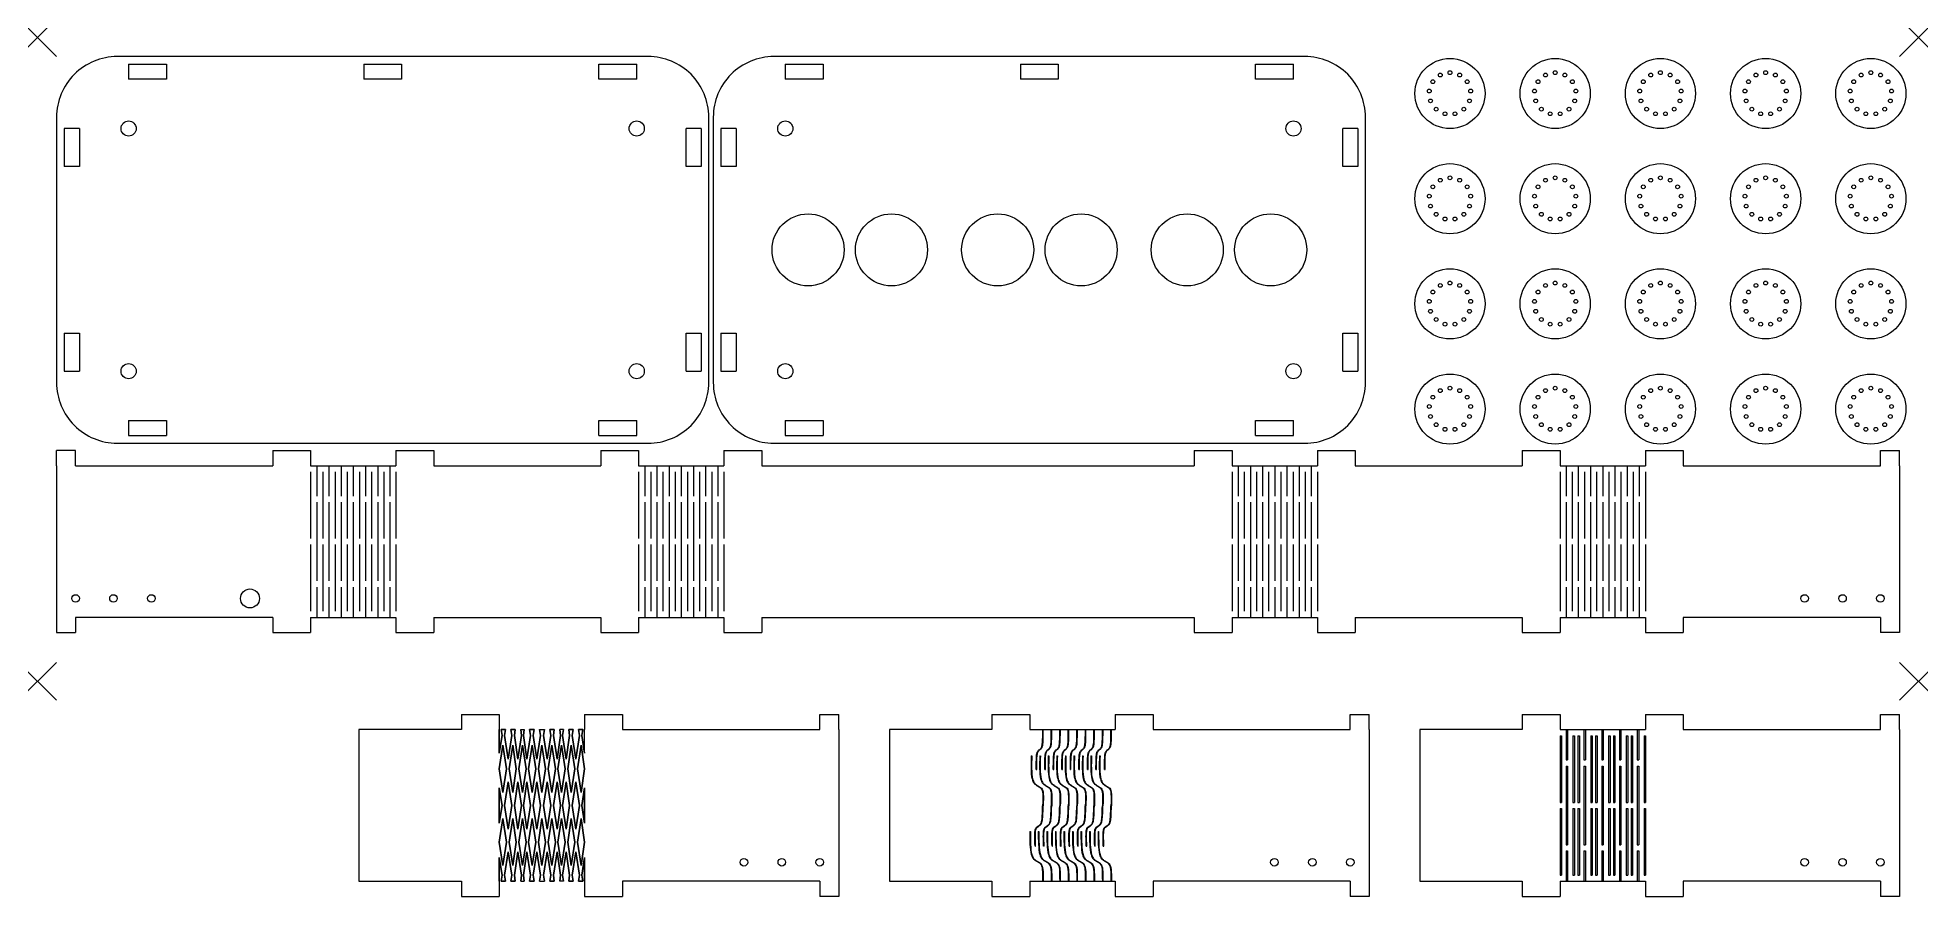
# Model space of a CAD drawing. Header units: inches. Extents: x -2 to 494, y -114 to 113.
import ezdxf

# ---------------------------------------------------------------- set-up
doc = ezdxf.new("R2010")
doc.units = ezdxf.units.IN
doc.header["$MEASUREMENT"] = 0
doc.header["$PDMODE"] = 3
doc.header["$PDSIZE"] = 5
doc.layers.add('Construcion', color=3, linetype='Continuous', lineweight=0, plot=False)
doc.layers.add('Cut', color=7, linetype='Continuous', lineweight=5)

# ---------------------------------------------------------------- blocks, each defined once
blk = doc.blocks.new('*U3')
at = {"layer": 'Cut', "lineweight": 5}
blk.add_circle((0, 0), 0.5, dxfattribs=at)
blk = doc.blocks.new('*U4')
at = {"layer": 'Cut', "color": 0, "linetype": 'ByBlock', "lineweight": -2, "transparency": 16777216}
blk.add_blockref('*U3', (200.46, 208.24), dxfattribs=at)
for p, rotation in [((195, 203.4), 83.07692307692311), ((195.94, 205.86), 55.38461538461539), ((197.91, 207.61), 27.69230769230771), ((203.02, 207.61), 332.3076923076924), ((204.99, 205.86), 304.6153846153847), ((205.92, 203.4), 276.923076923077), ((195.32, 200.79), 110.7692307692308), ((196.82, 198.62), 138.4615384615385), ((204.11, 198.62), 221.5384615384615), ((205.61, 200.79), 249.2307692307693), ((199.15, 197.4), 166.1538461538462), ((201.78, 197.4), 193.8461538461539)]:
    blk.add_blockref('*U3', p, dxfattribs=dict(at, rotation=rotation))
blk = doc.blocks.new('*U1')
at = {"layer": 'Cut', "lineweight": 5}
blk.add_circle((0, 0), 9.25, dxfattribs=at)
blk.add_blockref('*U4', (-200.46, -202.74), dxfattribs=at)
blk = doc.blocks.new('*U2')
at = {"layer": 'Cut', "color": 0, "linetype": 'ByBlock', "lineweight": -2, "transparency": 16777216}
for p in [(0, 83.25), (27.75, 83.25), (55.5, 83.25), (83.25, 83.25), (111, 83.25), (0, 55.5), (27.75, 55.5), (55.5, 55.5), (83.25, 55.5), (111, 55.5), (0, 27.75), (27.75, 27.75), (55.5, 27.75), (83.25, 27.75), (111, 27.75), (0, 0), (27.75, 0), (55.5, 0), (83.25, 0), (111, 0)]:
    blk.add_blockref('*U1', p, dxfattribs=at)
blk = doc.blocks.new('*U5')
at = {"extrusion": (6.45807e-33, -1.22465e-16, -1)}
for p, q in [((3.39, 39.25), (3.39, 40)), ((2.49, 34.71), (2.59, 34.79)), ((2.59, 34.79), (2.7, 34.88)), ((2.7, 34.88), (2.79, 34.97)), ((2.79, 34.97), (2.89, 35.07)), ((2.89, 35.07), (2.98, 35.19)), ((2.98, 35.19), (3.06, 35.32)), ((3.06, 35.32), (3.13, 35.48)), ((3.13, 35.48), (3.19, 35.66)), ((3.19, 35.66), (3.24, 35.89)), ((3.24, 35.89), (3.29, 36.2)), ((3.29, 36.2), (3.33, 36.56)), ((3.33, 36.56), (3.35, 36.97)), ((3.35, 36.97), (3.37, 37.44)), ((3.37, 37.44), (3.38, 37.98)), ((3.38, 37.98), (3.39, 38.58)), ((3.39, 38.58), (3.39, 39.25)), ((1.69, 30.25), (1.7, 30.92)), ((1.69, 29.51), (1.69, 30.25)), ((1.7, 31.53), (1.71, 32.06)), ((1.7, 30.92), (1.7, 31.53)), ((1.71, 32.06), (1.73, 32.53)), ((1.73, 32.53), (1.75, 32.95)), ((1.75, 32.95), (1.79, 33.31)), ((1.79, 33.31), (1.84, 33.61)), ((1.84, 33.61), (1.89, 33.84)), ((1.89, 33.84), (1.95, 34.03)), ((1.95, 34.03), (2.02, 34.18)), ((2.02, 34.18), (2.1, 34.32)), ((2.1, 34.32), (2.19, 34.44)), ((2.19, 34.44), (2.29, 34.54)), ((2.29, 34.54), (2.39, 34.63)), ((2.39, 34.63), (2.49, 34.71)), ((-0.02, 13.12), (-0.02, 12.25)), ((-0.02, 12.25), (-0.02, 11.38)), ((-0.02, 11.38), (0, 10.54)), ((0, 10.54), (0.03, 9.73)), ((0.03, 9.73), (0.08, 8.97)), ((0.08, 8.97), (0.15, 8.26)), ((0.15, 8.26), (0.24, 7.61)), ((0.24, 7.61), (0.38, 7.04)), ((0.38, 7.04), (0.49, 6.7)), ((0.49, 6.7), (0.6, 6.45)), ((0.6, 6.45), (0.72, 6.22)), ((0.72, 6.22), (0.85, 6.03)), ((0.85, 6.03), (1, 5.85)), ((1, 5.85), (1.15, 5.7)), ((1.15, 5.7), (1.31, 5.57)), ((1.31, 5.57), (1.47, 5.46)), ((1.47, 5.46), (1.62, 5.36)), ((1.62, 5.36), (1.78, 5.27)), ((1.78, 5.27), (1.93, 5.19)), ((1.93, 5.19), (2.08, 5.11)), ((2.08, 5.11), (2.22, 5.03)), ((2.22, 5.03), (2.36, 4.95)), ((2.36, 4.95), (2.5, 4.86)), ((2.5, 4.86), (2.62, 4.77)), ((2.62, 4.77), (2.77, 4.63)), ((2.77, 4.63), (2.96, 4.36)), ((2.96, 4.36), (3.11, 4.01)), ((3.11, 4.01), (3.22, 3.59)), ((3.22, 3.59), (3.29, 3.08)), ((3.29, 3.08), (3.33, 2.47)), ((3.33, 2.47), (3.36, 1.76)), ((3.36, 1.76), (3.36, 0.94)), ((3.36, 0.94), (3.37, 0))]:
    blk.add_line(p, q, dxfattribs=at)
at = {"extrusion": (6.93335e-33, -1.22465e-16, -1)}
for p, q in [((0.32, 31.36), (0.31, 30.52)), ((0.31, 30.52), (0.32, 29.71)), ((0.34, 32.22), (0.32, 31.36)), ((0.37, 33.09), (0.34, 32.22)), ((0.32, 29.71), (0.34, 28.94)), ((0.34, 28.94), (0.39, 28.23)), ((0.39, 28.23), (0.47, 27.58)), ((0.47, 27.58), (0.59, 27.01)), ((0.59, 27.01), (0.69, 26.66)), ((0.69, 26.66), (0.79, 26.4)), ((0.79, 26.4), (0.91, 26.18)), ((0.91, 26.18), (1.04, 25.98)), ((1.04, 25.98), (1.18, 25.8)), ((1.18, 25.8), (1.32, 25.65)), ((1.32, 25.65), (1.47, 25.51)), ((1.47, 25.51), (1.63, 25.39)), ((1.63, 25.39), (1.79, 25.29)), ((1.79, 25.29), (1.94, 25.2)), ((1.94, 25.2), (2.09, 25.11)), ((2.09, 25.11), (2.23, 25.02)), ((2.23, 25.02), (2.38, 24.94)), ((2.38, 24.94), (2.51, 24.86)), ((2.51, 24.86), (2.65, 24.77)), ((2.65, 24.77), (2.77, 24.67)), ((2.77, 24.67), (2.91, 24.53)), ((2.91, 24.53), (3.1, 24.25)), ((3.1, 24.25), (3.23, 23.9)), ((3.23, 23.9), (3.33, 23.47)), ((3.33, 23.47), (3.39, 22.96)), ((3.35, 19.14), (3.37, 19.88)), ((3.4, 20.82), (3.37, 19.88)), ((3.39, 22.96), (3.41, 22.35)), ((3.41, 21.64), (3.4, 20.82)), ((3.41, 22.35), (3.41, 21.64)), ((2.64, 14.87), (2.73, 14.97)), ((2.73, 14.97), (2.82, 15.08)), ((2.82, 15.08), (2.91, 15.21)), ((2.91, 15.21), (2.99, 15.37)), ((2.99, 15.37), (3.05, 15.55)), ((3.05, 15.55), (3.11, 15.78)), ((3.11, 15.78), (3.17, 16.09)), ((3.17, 16.09), (3.21, 16.44)), ((3.21, 16.44), (3.25, 16.86)), ((3.25, 16.86), (3.28, 17.33)), ((3.28, 17.33), (3.31, 17.86)), ((3.31, 17.86), (3.33, 18.46)), ((3.33, 18.46), (3.35, 19.14)), ((2.12, 14.45), (2.22, 14.54)), ((2.22, 14.54), (2.32, 14.62)), ((2.32, 14.62), (2.43, 14.7)), ((2.43, 14.7), (2.53, 14.78)), ((2.53, 14.78), (2.64, 14.87))]:
    blk.add_line(p, q, dxfattribs=at)
at = {"extrusion": (6.16298e-33, -1.22465e-16, -1)}
for p, q in [((1.3, 11.82), (1.31, 12.29)), ((1.31, 11.28), (1.3, 11.82)), ((1.31, 12.29), (1.32, 12.7)), ((1.32, 10.68), (1.31, 11.28)), ((1.32, 12.7), (1.35, 13.06)), ((1.34, 10.01), (1.32, 10.68)), ((1.36, 9.26), (1.34, 10.01)), ((1.35, 13.06), (1.38, 13.37)), ((1.38, 13.37), (1.43, 13.6)), ((1.43, 13.6), (1.49, 13.79)), ((1.49, 13.79), (1.55, 13.95)), ((1.55, 13.95), (1.57, 13.98))]:
    blk.add_line(p, q, dxfattribs=at)
at = {"layer": 'Cut', "extrusion": (6.45807e-33, -1.22465e-16, -1)}
blk.add_line((2.13, 14.47), (1.57, 13.98), dxfattribs=at)
blk = doc.blocks.new('*U6')
at = {"layer": 'Cut', "color": 0, "linetype": 'ByBlock', "lineweight": -2, "transparency": 16777216}
for p in [(0, 0), (2.25, 0), (4.5, 0), (6.75, 0), (9, 0), (11.25, 0), (13.5, 0), (15.75, 0), (18, 0)]:
    blk.add_blockref('*U5', p, dxfattribs=at)
blk = doc.blocks.new('*U13')
at = {"extrusion": (6.45807e-33, -1.22465e-16, -1)}
for p, q in [((3.39, 39.25), (3.39, 40)), ((2.49, 34.71), (2.59, 34.79)), ((2.59, 34.79), (2.7, 34.88)), ((2.7, 34.88), (2.79, 34.97)), ((2.79, 34.97), (2.89, 35.07)), ((2.89, 35.07), (2.98, 35.19)), ((2.98, 35.19), (3.06, 35.32)), ((3.06, 35.32), (3.13, 35.48)), ((3.13, 35.48), (3.19, 35.66)), ((3.19, 35.66), (3.24, 35.89)), ((3.24, 35.89), (3.29, 36.2)), ((3.29, 36.2), (3.33, 36.56)), ((3.33, 36.56), (3.35, 36.97)), ((3.35, 36.97), (3.37, 37.44)), ((3.37, 37.44), (3.38, 37.98)), ((3.38, 37.98), (3.39, 38.58)), ((3.39, 38.58), (3.39, 39.25)), ((1.69, 30.25), (1.7, 30.92)), ((1.69, 29.51), (1.69, 30.25)), ((1.7, 31.53), (1.71, 32.06)), ((1.7, 30.92), (1.7, 31.53)), ((1.71, 32.06), (1.73, 32.53)), ((1.73, 32.53), (1.75, 32.95)), ((1.75, 32.95), (1.79, 33.31)), ((1.79, 33.31), (1.84, 33.61)), ((1.84, 33.61), (1.89, 33.84)), ((1.89, 33.84), (1.95, 34.03)), ((1.95, 34.03), (2.02, 34.18)), ((2.02, 34.18), (2.1, 34.32)), ((2.1, 34.32), (2.19, 34.44)), ((2.19, 34.44), (2.29, 34.54)), ((2.29, 34.54), (2.39, 34.63)), ((2.39, 34.63), (2.49, 34.71)), ((-0.02, 13.12), (-0.02, 12.25)), ((-0.02, 12.25), (-0.02, 11.38)), ((-0.02, 11.38), (0, 10.54)), ((0, 10.54), (0.03, 9.73)), ((0.03, 9.73), (0.08, 8.97)), ((0.08, 8.97), (0.15, 8.26)), ((0.15, 8.26), (0.24, 7.61)), ((0.24, 7.61), (0.38, 7.04)), ((0.38, 7.04), (0.49, 6.7)), ((0.49, 6.7), (0.6, 6.45)), ((0.6, 6.45), (0.72, 6.22)), ((0.72, 6.22), (0.85, 6.03)), ((0.85, 6.03), (1, 5.85)), ((1, 5.85), (1.15, 5.7)), ((1.15, 5.7), (1.31, 5.57)), ((1.31, 5.57), (1.47, 5.46)), ((1.47, 5.46), (1.62, 5.36)), ((1.62, 5.36), (1.78, 5.27)), ((1.78, 5.27), (1.93, 5.19)), ((1.93, 5.19), (2.08, 5.11)), ((2.08, 5.11), (2.22, 5.03)), ((2.22, 5.03), (2.36, 4.95)), ((2.36, 4.95), (2.5, 4.86)), ((2.5, 4.86), (2.62, 4.77)), ((2.62, 4.77), (2.77, 4.63)), ((2.77, 4.63), (2.96, 4.36)), ((2.96, 4.36), (3.11, 4.01)), ((3.11, 4.01), (3.22, 3.59)), ((3.22, 3.59), (3.29, 3.08)), ((3.29, 3.08), (3.33, 2.47)), ((3.33, 2.47), (3.36, 1.76)), ((3.36, 1.76), (3.36, 0.94)), ((3.36, 0.94), (3.37, 0))]:
    blk.add_line(p, q, dxfattribs=at)
at = {"extrusion": (6.93335e-33, -1.22465e-16, -1)}
for p, q in [((0.32, 31.36), (0.31, 30.52)), ((0.31, 30.52), (0.32, 29.71)), ((0.34, 32.22), (0.32, 31.36)), ((0.37, 33.09), (0.34, 32.22)), ((0.32, 29.71), (0.34, 28.94)), ((0.34, 28.94), (0.39, 28.23)), ((0.39, 28.23), (0.47, 27.58)), ((0.47, 27.58), (0.59, 27.01)), ((0.59, 27.01), (0.69, 26.66)), ((0.69, 26.66), (0.79, 26.4)), ((0.79, 26.4), (0.91, 26.18)), ((0.91, 26.18), (1.04, 25.98)), ((1.04, 25.98), (1.18, 25.8)), ((1.18, 25.8), (1.32, 25.65)), ((1.32, 25.65), (1.47, 25.51)), ((1.47, 25.51), (1.63, 25.39)), ((1.63, 25.39), (1.79, 25.29)), ((1.79, 25.29), (1.94, 25.2)), ((1.94, 25.2), (2.09, 25.11)), ((2.09, 25.11), (2.23, 25.02)), ((2.23, 25.02), (2.38, 24.94)), ((2.38, 24.94), (2.51, 24.86)), ((2.51, 24.86), (2.65, 24.77)), ((2.65, 24.77), (2.77, 24.67)), ((2.77, 24.67), (2.91, 24.53)), ((2.91, 24.53), (3.1, 24.25)), ((3.1, 24.25), (3.23, 23.9)), ((3.23, 23.9), (3.33, 23.47)), ((3.33, 23.47), (3.39, 22.96)), ((3.35, 19.14), (3.37, 19.88)), ((3.4, 20.82), (3.37, 19.88)), ((3.39, 22.96), (3.41, 22.35)), ((3.41, 21.64), (3.4, 20.82)), ((3.41, 22.35), (3.41, 21.64)), ((2.64, 14.87), (2.73, 14.97)), ((2.73, 14.97), (2.82, 15.08)), ((2.82, 15.08), (2.91, 15.21)), ((2.91, 15.21), (2.99, 15.37)), ((2.99, 15.37), (3.05, 15.55)), ((3.05, 15.55), (3.11, 15.78)), ((3.11, 15.78), (3.17, 16.09)), ((3.17, 16.09), (3.21, 16.44)), ((3.21, 16.44), (3.25, 16.86)), ((3.25, 16.86), (3.28, 17.33)), ((3.28, 17.33), (3.31, 17.86)), ((3.31, 17.86), (3.33, 18.46)), ((3.33, 18.46), (3.35, 19.14)), ((2.12, 14.45), (2.22, 14.54)), ((2.22, 14.54), (2.32, 14.62)), ((2.32, 14.62), (2.43, 14.7)), ((2.43, 14.7), (2.53, 14.78)), ((2.53, 14.78), (2.64, 14.87))]:
    blk.add_line(p, q, dxfattribs=at)
at = {"extrusion": (6.16298e-33, -1.22465e-16, -1)}
for p, q in [((1.3, 11.82), (1.31, 12.29)), ((1.31, 11.28), (1.3, 11.82)), ((1.31, 12.29), (1.32, 12.7)), ((1.32, 10.68), (1.31, 11.28)), ((1.32, 12.7), (1.35, 13.06)), ((1.34, 10.01), (1.32, 10.68)), ((1.36, 9.26), (1.34, 10.01)), ((1.35, 13.06), (1.38, 13.37)), ((1.38, 13.37), (1.43, 13.6)), ((1.43, 13.6), (1.49, 13.79)), ((1.49, 13.79), (1.55, 13.95)), ((1.55, 13.95), (1.57, 13.98))]:
    blk.add_line(p, q, dxfattribs=at)
at = {"layer": 'Cut', "extrusion": (6.45807e-33, -1.22465e-16, -1)}
blk.add_line((2.13, 14.47), (1.57, 13.98), dxfattribs=at)
blk = doc.blocks.new('*U15')
at = {"layer": 'Cut', "color": 0, "linetype": 'ByBlock', "lineweight": -2, "transparency": 16777216}
for p in [(0, 0), (2.25, 0), (4.5, 0), (6.75, 0), (9, 0), (11.25, 0), (13.5, 0), (15.75, 0), (18, 0)]:
    blk.add_blockref('*U13', p, dxfattribs=at)
blk = doc.blocks.new('*U18')
at = {"layer": 'Cut', "lineweight": 5}
for p, q in [((-0.3, 20), (-0.3, 12)), ((0.1, 20), (0.1, 12)), ((-1.9, 18.39), (-1.9, 0.8)), ((-1.5, 18.39), (-1.5, 0.8)), ((1.5, 18.39), (1.5, 0.8)), ((1.9, 18.39), (1.9, 0.8)), ((-0.3, 10.39), (-0.3, -10.39)), ((0.1, 10.39), (0.1, -10.39)), ((-1.9, -0.8), (-1.9, -18.39)), ((-1.5, -0.8), (-1.5, -18.39)), ((1.5, -0.8), (1.5, -18.39)), ((1.9, -0.8), (1.9, -18.39)), ((-0.3, -12), (-0.3, -20)), ((0.1, -12), (0.1, -20))]:
    blk.add_line(p, q, dxfattribs=at)
at = {"layer": 'Cut', "extrusion": (6.45807e-33, -1.22465e-16, -1)}
for p, q in [((-1.9, 18.39), (-1.5, 18.39)), ((1.5, 18.39), (1.9, 18.39)), ((-0.3, 11.99), (0.1, 11.99)), ((-0.3, 10.38), (0.1, 10.38)), ((-1.9, 0.8), (-1.5, 0.8)), ((1.5, 0.8), (1.9, 0.8)), ((-1.9, -0.8), (-1.5, -0.8)), ((1.5, -0.8), (1.9, -0.8)), ((-0.3, -10.4), (0.1, -10.4)), ((-0.3, -12), (0.1, -12)), ((-1.9, -18.39), (-1.5, -18.39)), ((1.5, -18.39), (1.9, -18.39))]:
    blk.add_line(p, q, dxfattribs=at)
blk = doc.blocks.new('*U19')
at = {"layer": 'Cut', "color": 0, "linetype": 'ByBlock', "lineweight": -2, "transparency": 16777216}
for p in [(0, 0), (4.69, 0), (9.37, 0), (14.06, 0), (18.74, 0)]:
    blk.add_blockref('*U18', p, dxfattribs=at)

msp = doc.modelspace()

# ---------------------------------------------------------------- linework, layer by layer
at = {"extrusion": (0, -1.22465e-16, -1)}
for p, q in [((119.58, -75.97), (119.58, -69.74)), ((120.3, -71.3), (119.58, -75.97)), ((119.58, -80.08), (120.53, -73.85)), ((120.06, -69.74), (120.3, -71.3)), ((120.06, -69.74), (121.21, -69.74)), ((120.53, -73.85), (121.49, -80.08)), ((120.97, -71.3), (121.21, -69.74)), ((121.92, -77.53), (120.97, -71.3)), ((122.87, -71.3), (121.92, -77.53)), ((122.16, -80.08), (123.11, -73.85)), ((122.63, -69.74), (122.87, -71.3)), ((122.63, -69.74), (123.78, -69.74)), ((123.11, -73.85), (124.06, -80.08)), ((123.55, -71.3), (123.78, -69.74)), ((124.5, -77.53), (123.55, -71.3)), ((125.45, -71.3), (124.5, -77.53)), ((124.73, -80.08), (125.68, -73.85)), ((125.21, -69.74), (125.45, -71.3)), ((126.63, -80.08), (125.68, -73.85)), ((126.16, -69.74), (125.92, -71.3)), ((125.92, -71.3), (126.87, -77.53)), ((126.87, -77.53), (127.82, -71.3)), ((128.26, -73.85), (127.31, -80.08)), ((127.82, -71.3), (127.58, -69.74)), ((128.73, -69.74), (127.58, -69.74)), ((129.21, -80.08), (128.26, -73.85)), ((128.73, -69.74), (128.5, -71.3)), ((128.5, -71.3), (129.45, -77.53)), ((129.45, -77.53), (130.4, -71.3)), ((130.83, -73.85), (129.88, -80.08)), ((130.4, -71.3), (130.16, -69.74)), ((120.53, -86.31), (119.58, -80.08)), ((121.49, -80.08), (120.53, -86.31)), ((120.97, -89.74), (121.92, -83.51)), ((121.92, -83.51), (122.87, -89.74)), ((123.11, -86.31), (122.16, -80.08)), ((124.06, -80.08), (123.11, -86.31)), ((123.55, -89.74), (124.5, -83.51)), ((124.5, -83.51), (125.45, -89.74)), ((125.68, -86.31), (124.73, -80.08)), ((125.68, -86.31), (126.63, -80.08)), ((126.87, -83.51), (125.92, -89.74)), ((127.82, -89.74), (126.87, -83.51)), ((127.31, -80.08), (128.26, -86.31)), ((128.26, -86.31), (129.21, -80.08)), ((129.45, -83.51), (128.5, -89.74)), ((130.4, -89.74), (129.45, -83.51)), ((129.88, -80.08), (130.83, -86.31)), ((119.58, -85.07), (120.3, -89.74)), ((119.58, -94.42), (119.58, -85.07)), ((120.3, -89.74), (119.58, -94.42))]:
    msp.add_line(p, q, dxfattribs=at)
at = {"extrusion": (1.29161e-32, -1.22465e-16, -1)}
for p, q in [((130.83, -73.85), (131.78, -80.08)), ((131.27, -71.3), (131.51, -69.74)), ((132.22, -77.53), (131.27, -71.3)), ((133.17, -71.3), (132.22, -77.53)), ((132.46, -80.08), (133.41, -73.85)), ((132.93, -69.74), (133.17, -71.3)), ((132.93, -69.74), (134.08, -69.74)), ((133.41, -73.85), (134.36, -80.08)), ((133.85, -71.3), (134.08, -69.74)), ((134.8, -77.53), (133.85, -71.3)), ((135.75, -71.3), (134.8, -77.53)), ((135.03, -80.08), (135.98, -73.85)), ((135.51, -69.74), (135.75, -71.3)), ((136.93, -80.08), (135.98, -73.85)), ((136.46, -69.74), (136.22, -71.3)), ((136.22, -71.3), (137.17, -77.53)), ((137.17, -77.53), (138.12, -71.3)), ((138.56, -73.85), (137.61, -80.08)), ((138.12, -71.3), (137.88, -69.74)), ((139.03, -69.74), (137.88, -69.74)), ((139.51, -80.08), (138.56, -73.85)), ((139.03, -69.74), (138.8, -71.3)), ((138.8, -71.3), (139.75, -77.53)), ((139.75, -77.53), (140.7, -71.3)), ((141.13, -73.85), (140.18, -80.08)), ((140.7, -71.3), (140.46, -69.74)), ((141.61, -69.74), (140.46, -69.74)), ((142.08, -80.08), (141.13, -73.85)), ((141.61, -69.74), (141.37, -71.3)), ((141.37, -71.3), (142.08, -75.97)), ((131.78, -80.08), (130.83, -86.31)), ((131.27, -89.74), (132.22, -83.51)), ((132.22, -83.51), (133.17, -89.74)), ((133.41, -86.31), (132.46, -80.08)), ((134.36, -80.08), (133.41, -86.31)), ((133.85, -89.74), (134.8, -83.51)), ((134.8, -83.51), (135.75, -89.74)), ((135.98, -86.31), (135.03, -80.08)), ((135.98, -86.31), (136.93, -80.08)), ((137.17, -83.51), (136.22, -89.74)), ((138.12, -89.74), (137.17, -83.51)), ((137.61, -80.08), (138.56, -86.31)), ((138.56, -86.31), (139.51, -80.08)), ((139.75, -83.51), (138.8, -89.74)), ((140.7, -89.74), (139.75, -83.51)), ((140.18, -80.08), (141.13, -86.31)), ((141.13, -86.31), (142.08, -80.08)), ((142.08, -85.07), (141.37, -89.74)), ((141.37, -89.74), (142.08, -85.07)), ((142.08, -94.42), (142.08, -85.07)), ((142.08, -85.07), (142.08, -94.42)), ((131.78, -99.4), (130.83, -93.17)), ((131.27, -89.74), (132.22, -95.97)), ((132.22, -95.97), (133.17, -89.74)), ((133.41, -93.17), (132.46, -99.4)), ((134.36, -99.4), (133.41, -93.17)), ((133.85, -89.74), (134.8, -95.97)), ((134.8, -95.97), (135.75, -89.74)), ((135.98, -93.17), (135.03, -99.4)), ((135.98, -93.17), (136.93, -99.4)), ((137.17, -95.97), (136.22, -89.74)), ((138.12, -89.74), (137.17, -95.97)), ((137.61, -99.4), (138.56, -93.17)), ((138.56, -93.17), (139.51, -99.4)), ((139.75, -95.97), (138.8, -89.74)), ((140.7, -89.74), (139.75, -95.97)), ((140.18, -99.4), (141.13, -93.17)), ((141.13, -93.17), (142.08, -99.4)), ((141.37, -89.74), (142.08, -94.42)), ((142.08, -94.42), (141.37, -89.74)), ((130.83, -105.63), (131.78, -99.4)), ((132.22, -101.95), (131.27, -108.18)), ((133.17, -108.18), (132.22, -101.95)), ((132.46, -99.4), (133.41, -105.63)), ((133.41, -105.63), (134.36, -99.4)), ((134.8, -101.95), (133.85, -108.18)), ((135.75, -108.18), (134.8, -101.95)), ((135.03, -99.4), (135.98, -105.63)), ((136.93, -99.4), (135.98, -105.63)), ((136.22, -108.18), (137.17, -101.95)), ((137.17, -101.95), (138.12, -108.18)), ((138.56, -105.63), (137.61, -99.4)), ((139.51, -99.4), (138.56, -105.63)), ((138.8, -108.18), (139.75, -101.95)), ((139.75, -101.95), (140.7, -108.18)), ((141.13, -105.63), (140.18, -99.4)), ((142.08, -99.4), (141.13, -105.63)), ((141.37, -108.18), (142.08, -103.51)), ((142.08, -103.51), (142.08, -109.74)), ((131.27, -108.18), (131.51, -109.74)), ((132.93, -109.74), (133.17, -108.18)), ((133.85, -108.18), (134.08, -109.74)), ((135.51, -109.74), (135.75, -108.18)), ((136.46, -109.74), (136.22, -108.18)), ((138.12, -108.18), (137.88, -109.74)), ((139.03, -109.74), (138.8, -108.18)), ((140.7, -108.18), (140.46, -109.74)), ((141.61, -109.74), (141.37, -108.18)), ((132.93, -109.74), (134.08, -109.74)), ((139.03, -109.74), (137.88, -109.74)), ((141.61, -109.74), (140.46, -109.74))]:
    msp.add_line(p, q, dxfattribs=at)
at = {"extrusion": (1.93711e-64, -1.22465e-16, -1)}
for p, q in [((120.3, -89.74), (119.58, -85.07)), ((119.58, -85.07), (119.58, -94.42)), ((119.58, -94.42), (120.3, -89.74)), ((120.53, -93.17), (119.58, -99.4)), ((121.49, -99.4), (120.53, -93.17)), ((120.97, -89.74), (121.92, -95.97)), ((121.92, -95.97), (122.87, -89.74)), ((123.11, -93.17), (122.16, -99.4)), ((124.06, -99.4), (123.11, -93.17)), ((123.55, -89.74), (124.5, -95.97)), ((124.5, -95.97), (125.45, -89.74)), ((125.68, -93.17), (124.73, -99.4)), ((125.68, -93.17), (126.63, -99.4)), ((126.87, -95.97), (125.92, -89.74)), ((127.82, -89.74), (126.87, -95.97)), ((127.31, -99.4), (128.26, -93.17)), ((128.26, -93.17), (129.21, -99.4)), ((129.45, -95.97), (128.5, -89.74)), ((130.4, -89.74), (129.45, -95.97)), ((129.88, -99.4), (130.83, -93.17)), ((119.58, -99.4), (120.53, -105.63)), ((120.3, -108.18), (119.58, -103.51)), ((119.58, -103.51), (119.58, -109.74)), ((120.53, -105.63), (121.49, -99.4)), ((121.92, -101.95), (120.97, -108.18)), ((122.87, -108.18), (121.92, -101.95)), ((122.16, -99.4), (123.11, -105.63)), ((123.11, -105.63), (124.06, -99.4)), ((124.5, -101.95), (123.55, -108.18)), ((125.45, -108.18), (124.5, -101.95)), ((124.73, -99.4), (125.68, -105.63)), ((126.63, -99.4), (125.68, -105.63)), ((125.92, -108.18), (126.87, -101.95)), ((126.87, -101.95), (127.82, -108.18)), ((128.26, -105.63), (127.31, -99.4)), ((129.21, -99.4), (128.26, -105.63)), ((128.5, -108.18), (129.45, -101.95)), ((129.45, -101.95), (130.4, -108.18)), ((130.83, -105.63), (129.88, -99.4)), ((120.06, -109.74), (120.3, -108.18)), ((120.97, -108.18), (121.21, -109.74)), ((122.63, -109.74), (122.87, -108.18)), ((123.55, -108.18), (123.78, -109.74)), ((125.21, -109.74), (125.45, -108.18)), ((126.16, -109.74), (125.92, -108.18)), ((127.82, -108.18), (127.58, -109.74)), ((128.73, -109.74), (128.5, -108.18)), ((130.4, -108.18), (130.16, -109.74)), ((120.06, -109.74), (121.21, -109.74)), ((122.63, -109.74), (123.78, -109.74)), ((128.73, -109.74), (127.58, -109.74))]:
    msp.add_line(p, q, dxfattribs=at)
at = {"layer": 'Construcion', "lineweight": 5}
for p in [(-2.18, 112.83), (493.81, 112.83), (-2.18, -57.01), (493.81, -57.01), (493.81, -57.01)]:
    msp.add_point(p, dxfattribs=at)
at = {"layer": 'Cut', "lineweight": 5}
for p, q in [((21.82, 105.83), (21.82, 101.83)), ((21.82, 105.83), (31.82, 105.83)), ((31.82, 105.83), (31.82, 101.83)), ((83.82, 105.83), (83.82, 101.83)), ((83.82, 105.83), (93.82, 105.83)), ((93.82, 105.83), (93.82, 101.83)), ((145.82, 101.83), (145.82, 105.83)), ((145.82, 105.83), (155.82, 105.83)), ((155.82, 101.83), (155.82, 105.83)), ((195, 105.83), (195, 101.83)), ((195, 105.83), (205, 105.83)), ((205, 105.83), (205, 101.83)), ((257, 105.83), (257, 101.83)), ((257, 105.83), (267, 105.83)), ((267, 105.83), (267, 101.83)), ((319, 101.83), (319, 105.83)), ((319, 105.83), (329, 105.83)), ((329, 101.83), (329, 105.83)), ((8.82, 88.83), (4.82, 88.83)), ((4.82, 88.83), (4.82, 78.83)), ((172.82, 88.83), (168.82, 88.83)), ((172.82, 88.83), (172.82, 78.83)), ((182, 88.83), (178, 88.83)), ((178, 88.83), (178, 78.83)), ((346, 88.83), (342, 88.83)), ((346, 88.83), (346, 78.83)), ((8.82, 78.83), (4.82, 78.83)), ((172.82, 78.83), (168.82, 78.83)), ((182, 78.83), (178, 78.83)), ((346, 78.83), (342, 78.83)), ((4.82, 34.83), (8.82, 34.83)), ((4.82, 34.83), (4.82, 24.83)), ((168.82, 34.83), (172.82, 34.83)), ((172.82, 34.83), (172.82, 24.83)), ((178, 34.83), (182, 34.83)), ((178, 34.83), (178, 24.83)), ((342, 34.83), (346, 34.83)), ((346, 34.83), (346, 24.83)), ((4.82, 24.83), (8.82, 24.83)), ((168.82, 24.83), (172.82, 24.83)), ((178, 24.83), (182, 24.83)), ((342, 24.83), (346, 24.83)), ((21.82, 11.83), (21.82, 7.83)), ((31.82, 11.83), (31.82, 7.83)), ((145.82, 7.83), (145.82, 11.83)), ((155.82, 7.83), (155.82, 11.83)), ((195, 11.83), (195, 7.83)), ((205, 11.83), (205, 7.83)), ((319, 7.83), (319, 11.83)), ((329, 7.83), (329, 11.83)), ((21.82, 7.83), (31.82, 7.83)), ((145.82, 7.83), (155.82, 7.83)), ((195, 7.83), (205, 7.83)), ((319, 7.83), (329, 7.83)), ((7.82, 3.86), (2.82, 3.86)), ((2.82, -0.14), (2.82, 3.86)), ((7.82, -0.14), (7.82, 3.86)), ((59.82, 3.86), (69.82, 3.86)), ((59.82, 3.86), (59.82, -0.14)), ((69.82, 3.86), (69.82, -0.14)), ((92.32, 3.86), (92.32, -0.14)), ((92.32, 3.86), (102.32, 3.86)), ((102.32, 3.86), (102.32, -0.14)), ((146.32, 3.86), (156.32, 3.86)), ((146.32, 3.86), (146.32, -0.14)), ((156.32, 3.86), (156.32, -0.14)), ((178.82, 3.86), (178.82, -0.14)), ((178.82, 3.86), (188.82, 3.86)), ((188.82, 3.86), (188.82, -0.14)), ((302.82, 3.86), (312.82, 3.86)), ((302.82, 3.86), (302.82, -0.14)), ((312.82, 3.86), (312.82, -0.14)), ((335.31, 3.86), (335.31, -0.14)), ((335.31, 3.86), (345.31, 3.86)), ((345.31, 3.86), (345.31, -0.14)), ((389.31, 3.86), (399.31, 3.86)), ((389.31, 3.86), (389.31, -0.14)), ((399.31, 3.86), (399.31, -0.14)), ((421.81, 3.86), (421.81, -0.14)), ((421.81, 3.86), (431.81, 3.86)), ((431.81, 3.86), (431.81, -0.14)), ((483.81, 3.86), (488.81, 3.86)), ((483.81, -0.14), (483.81, 3.86)), ((483.81, 3.86), (483.81, 3.86)), ((488.81, -0.14), (488.81, 3.86)), ((2.82, -0.14), (2.82, -40.14)), ((2.82, -0.14), (2.82, -40.14)), ((7.82, -0.14), (59.82, -0.14)), ((69.82, -0.14), (92.32, -0.14)), ((69.82, -1.75), (69.82, -19.33)), ((71.42, -0.14), (71.42, -8.14)), ((73.03, -1.75), (73.03, -19.33)), ((74.64, -0.14), (74.64, -8.14)), ((76.25, -1.75), (76.25, -19.33)), ((77.85, -0.14), (77.85, -8.14)), ((79.46, -1.75), (79.46, -19.33)), ((81.07, -0.14), (81.07, -8.14)), ((82.67, -1.75), (82.67, -19.33)), ((84.28, -0.14), (84.28, -8.14)), ((85.89, -1.75), (85.89, -19.33)), ((87.5, -0.14), (87.5, -8.14)), ((89.1, -1.75), (89.1, -19.33)), ((90.71, -0.14), (90.71, -8.14)), ((92.32, -1.75), (92.32, -19.33)), ((102.32, -0.14), (146.32, -0.14)), ((156.32, -0.14), (178.82, -0.14)), ((156.32, -1.75), (156.32, -19.33)), ((157.92, -0.14), (157.92, -8.14)), ((159.53, -1.75), (159.53, -19.33)), ((161.14, -0.14), (161.14, -8.14)), ((162.74, -1.75), (162.74, -19.33)), ((164.35, -0.14), (164.35, -8.14)), ((165.96, -1.75), (165.96, -19.33)), ((167.57, -0.14), (167.57, -8.14)), ((169.17, -1.75), (169.17, -19.33)), ((170.78, -0.14), (170.78, -8.14)), ((172.39, -1.75), (172.39, -19.33)), ((173.99, -0.14), (173.99, -8.14)), ((175.6, -1.75), (175.6, -19.33)), ((177.21, -0.14), (177.21, -8.14)), ((178.82, -1.75), (178.82, -19.33)), ((188.82, -0.14), (302.82, -0.14)), ((312.82, -0.14), (335.31, -0.14)), ((312.82, -1.75), (312.82, -19.33)), ((314.42, -0.14), (314.42, -8.14)), ((316.03, -1.75), (316.03, -19.33)), ((317.64, -0.14), (317.64, -8.14)), ((319.24, -1.75), (319.24, -19.33)), ((320.85, -0.14), (320.85, -8.14)), ((322.46, -1.75), (322.46, -19.33)), ((324.06, -0.14), (324.06, -8.14)), ((325.67, -1.75), (325.67, -19.33)), ((327.28, -0.14), (327.28, -8.14)), ((328.89, -1.75), (328.89, -19.33)), ((330.49, -0.14), (330.49, -8.14)), ((332.1, -1.75), (332.1, -19.33)), ((333.71, -0.14), (333.71, -8.14)), ((335.31, -1.75), (335.31, -19.33)), ((345.31, -0.14), (389.31, -0.14)), ((399.31, -0.14), (421.81, -0.14)), ((399.31, -1.75), (399.31, -19.33)), ((400.92, -0.14), (400.92, -8.14)), ((402.53, -1.75), (402.53, -19.33)), ((404.13, -0.14), (404.13, -8.14)), ((405.74, -1.75), (405.74, -19.33)), ((407.35, -0.14), (407.35, -8.14)), ((408.96, -1.75), (408.96, -19.33)), ((410.56, -0.14), (410.56, -8.14)), ((412.17, -1.75), (412.17, -19.33)), ((413.78, -0.14), (413.78, -8.14)), ((415.38, -1.75), (415.38, -19.33)), ((416.99, -0.14), (416.99, -8.14)), ((418.6, -1.75), (418.6, -19.33)), ((420.21, -0.14), (420.21, -8.14)), ((421.81, -1.75), (421.81, -19.33)), ((431.81, -0.14), (483.81, -0.14)), ((488.81, -0.14), (488.81, -40.14)), ((71.42, -9.75), (71.42, -30.53)), ((74.64, -9.75), (74.64, -30.53)), ((77.85, -9.75), (77.85, -30.53)), ((81.07, -9.75), (81.07, -30.53)), ((84.28, -9.75), (84.28, -30.53)), ((87.5, -9.75), (87.5, -30.53)), ((90.71, -9.75), (90.71, -30.53)), ((157.92, -9.75), (157.92, -30.53)), ((161.14, -9.75), (161.14, -30.53)), ((164.35, -9.75), (164.35, -30.53)), ((167.57, -9.75), (167.57, -30.53)), ((170.78, -9.75), (170.78, -30.53)), ((173.99, -9.75), (173.99, -30.53)), ((177.21, -9.75), (177.21, -30.53)), ((314.42, -9.75), (314.42, -30.53)), ((317.64, -9.75), (317.64, -30.53)), ((320.85, -9.75), (320.85, -30.53)), ((324.06, -9.75), (324.06, -30.53)), ((327.28, -9.75), (327.28, -30.53)), ((330.49, -9.75), (330.49, -30.53)), ((333.71, -9.75), (333.71, -30.53)), ((400.92, -9.75), (400.92, -30.53)), ((404.13, -9.75), (404.13, -30.53)), ((407.35, -9.75), (407.35, -30.53)), ((410.56, -9.75), (410.56, -30.53)), ((413.78, -9.75), (413.78, -30.53)), ((416.99, -9.75), (416.99, -30.53)), ((420.21, -9.75), (420.21, -30.53)), ((69.82, -20.94), (69.82, -38.53)), ((73.03, -20.94), (73.03, -38.53)), ((76.25, -20.94), (76.25, -38.53)), ((79.46, -20.94), (79.46, -38.53)), ((82.67, -20.94), (82.67, -38.53)), ((85.89, -20.94), (85.89, -38.53)), ((89.1, -20.94), (89.1, -38.53)), ((92.32, -20.94), (92.32, -38.53)), ((156.32, -20.94), (156.32, -38.53)), ((159.53, -20.94), (159.53, -38.53)), ((162.74, -20.94), (162.74, -38.53)), ((165.96, -20.94), (165.96, -38.53)), ((169.17, -20.94), (169.17, -38.53)), ((172.39, -20.94), (172.39, -38.53)), ((175.6, -20.94), (175.6, -38.53)), ((178.82, -20.94), (178.82, -38.53)), ((312.82, -20.94), (312.82, -38.53)), ((316.03, -20.94), (316.03, -38.53)), ((319.24, -20.94), (319.24, -38.53)), ((322.46, -20.94), (322.46, -38.53)), ((325.67, -20.94), (325.67, -38.53)), ((328.89, -20.94), (328.89, -38.53)), ((332.1, -20.94), (332.1, -38.53)), ((335.31, -20.94), (335.31, -38.53)), ((399.31, -20.94), (399.31, -38.53)), ((402.53, -20.94), (402.53, -38.53)), ((405.74, -20.94), (405.74, -38.53)), ((408.96, -20.94), (408.96, -38.53)), ((412.17, -20.94), (412.17, -38.53)), ((415.38, -20.94), (415.38, -38.53)), ((418.6, -20.94), (418.6, -38.53)), ((421.81, -20.94), (421.81, -38.53)), ((71.42, -32.14), (71.42, -40.14)), ((74.64, -32.14), (74.64, -40.14)), ((77.85, -32.14), (77.85, -40.14)), ((81.07, -32.14), (81.07, -40.14)), ((84.28, -32.14), (84.28, -40.14)), ((87.5, -32.14), (87.5, -40.14)), ((90.71, -32.14), (90.71, -40.14)), ((157.92, -32.14), (157.92, -40.14)), ((161.14, -32.14), (161.14, -40.14)), ((164.35, -32.14), (164.35, -40.14)), ((167.57, -32.14), (167.57, -40.14)), ((170.78, -32.14), (170.78, -40.14)), ((173.99, -32.14), (173.99, -40.14)), ((177.21, -32.14), (177.21, -40.14)), ((314.42, -32.14), (314.42, -40.14)), ((317.64, -32.14), (317.64, -40.14)), ((320.85, -32.14), (320.85, -40.14)), ((324.06, -32.14), (324.06, -40.14)), ((327.28, -32.14), (327.28, -40.14)), ((330.49, -32.14), (330.49, -40.14)), ((333.71, -32.14), (333.71, -40.14)), ((400.92, -32.14), (400.92, -40.14)), ((404.13, -32.14), (404.13, -40.14)), ((407.35, -32.14), (407.35, -40.14)), ((410.56, -32.14), (410.56, -40.14)), ((413.78, -32.14), (413.78, -40.14)), ((416.99, -32.14), (416.99, -40.14)), ((420.21, -32.14), (420.21, -40.14)), ((2.82, -40.14), (2.82, -44.14)), ((2.82, -44.14), (7.82, -44.14)), ((59.82, -40.14), (7.82, -40.14)), ((7.82, -40.14), (7.82, -44.14)), ((59.82, -40.14), (59.82, -44.14)), ((59.82, -44.14), (69.82, -44.14)), ((69.82, -40.14), (92.32, -40.14)), ((69.82, -40.14), (69.82, -44.14)), ((92.32, -40.14), (92.32, -44.14)), ((92.32, -44.14), (102.32, -44.14)), ((102.32, -40.14), (102.32, -44.14)), ((102.32, -40.14), (146.32, -40.14)), ((146.32, -40.14), (146.32, -44.14)), ((146.32, -44.14), (156.32, -44.14)), ((156.32, -40.14), (156.32, -44.14)), ((156.32, -40.14), (178.82, -40.14)), ((178.82, -40.14), (178.82, -44.14)), ((178.82, -44.14), (188.82, -44.14)), ((188.82, -40.14), (188.82, -44.14)), ((188.82, -40.14), (302.82, -40.14)), ((188.82, -40.14), (188.82, -44.14)), ((302.82, -40.14), (302.82, -44.14)), ((302.82, -44.14), (312.82, -44.14)), ((312.82, -40.14), (312.82, -44.14)), ((312.82, -40.14), (335.31, -40.14)), ((335.31, -40.14), (335.31, -44.14)), ((335.31, -44.14), (345.31, -44.14)), ((345.31, -40.14), (345.31, -44.14)), ((345.31, -40.14), (389.31, -40.14)), ((389.31, -40.14), (389.31, -44.14)), ((389.31, -44.14), (399.31, -44.14)), ((399.31, -40.14), (399.31, -44.14)), ((399.31, -40.14), (421.81, -40.14)), ((421.81, -40.14), (421.81, -44.14)), ((421.81, -44.14), (431.81, -44.14)), ((431.81, -40.14), (431.81, -44.14)), ((483.81, -40.14), (431.81, -40.14)), ((483.81, -40.14), (483.81, -44.14)), ((488.81, -44.14), (483.81, -44.14)), ((488.81, -40.14), (488.81, -44.14)), ((109.58, -65.74), (119.58, -65.74)), ((109.58, -65.74), (109.58, -69.74)), ((119.58, -65.74), (119.58, -69.74)), ((142.08, -65.74), (142.08, -69.74)), ((142.08, -65.74), (152.08, -65.74)), ((152.08, -65.74), (152.08, -69.74)), ((204.08, -65.74), (209.08, -65.74)), ((204.08, -69.74), (204.08, -65.74)), ((204.08, -65.74), (204.08, -65.74)), ((209.08, -69.74), (209.08, -65.74)), ((249.49, -65.74), (259.49, -65.74)), ((249.49, -65.74), (249.49, -69.74)), ((259.49, -65.74), (259.49, -69.74)), ((281.99, -65.74), (281.99, -69.74)), ((281.99, -65.74), (291.99, -65.74)), ((291.99, -65.74), (291.99, -69.74)), ((343.99, -65.74), (348.99, -65.74)), ((343.99, -69.74), (343.99, -65.74)), ((343.99, -65.74), (343.99, -65.74)), ((348.99, -69.74), (348.99, -65.74)), ((389.31, -65.74), (399.31, -65.74)), ((389.31, -65.74), (389.31, -69.74)), ((399.31, -65.74), (399.31, -69.74)), ((421.81, -65.74), (421.81, -69.74)), ((421.81, -65.74), (431.81, -65.74)), ((431.81, -65.74), (431.81, -69.74)), ((483.81, -65.74), (488.81, -65.74)), ((483.81, -69.74), (483.81, -65.74)), ((483.81, -65.74), (483.81, -65.74)), ((488.81, -69.74), (488.81, -65.74)), ((152.08, -69.74), (204.08, -69.74)), ((209.08, -69.74), (209.08, -109.74)), ((291.99, -69.74), (343.99, -69.74)), ((348.99, -69.74), (348.99, -109.74)), ((399.31, -69.74), (421.81, -69.74)), ((431.81, -69.74), (483.81, -69.74)), ((488.81, -69.74), (488.81, -109.74)), ((109.58, -109.74), (109.58, -113.74)), ((109.58, -113.74), (119.58, -113.74)), ((119.58, -109.74), (119.58, -113.74)), ((142.08, -109.74), (142.08, -113.74)), ((142.08, -113.74), (152.08, -113.74)), ((152.08, -109.74), (152.08, -113.74)), ((204.08, -109.74), (152.08, -109.74)), ((204.08, -109.74), (204.08, -113.74)), ((209.08, -113.74), (204.08, -113.74)), ((209.08, -109.74), (209.08, -113.74)), ((249.49, -109.74), (249.49, -113.74)), ((249.49, -113.74), (259.49, -113.74)), ((259.49, -109.74), (259.49, -113.74)), ((281.99, -109.74), (281.99, -113.74)), ((281.99, -113.74), (291.99, -113.74)), ((291.99, -109.74), (291.99, -113.74)), ((343.99, -109.74), (291.99, -109.74)), ((343.99, -109.74), (343.99, -113.74)), ((348.99, -113.74), (343.99, -113.74)), ((348.99, -109.74), (348.99, -113.74)), ((389.31, -109.74), (389.31, -113.74)), ((389.31, -113.74), (399.31, -113.74)), ((399.31, -109.74), (399.31, -113.74)), ((399.31, -109.74), (421.81, -109.74)), ((421.81, -109.74), (421.81, -113.74)), ((421.81, -113.74), (431.81, -113.74)), ((431.81, -109.74), (431.81, -113.74)), ((483.81, -109.74), (431.81, -109.74)), ((483.81, -109.74), (483.81, -113.74)), ((488.81, -113.74), (483.81, -113.74)), ((488.81, -109.74), (488.81, -113.74))]:
    msp.add_line(p, q, dxfattribs=at)
at = {"layer": 'Cut', "extrusion": (6.45807e-33, -1.22465e-16, -1)}
for p, q in [((109.58, -69.74), (82.57, -69.74)), ((82.57, -69.74), (82.57, -109.74)), ((130.16, -69.74), (131.51, -69.74)), ((142.08, -75.97), (142.08, -69.74)), ((249.49, -69.74), (222.48, -69.74)), ((222.48, -69.74), (222.48, -109.74)), ((259.49, -69.74), (281.99, -69.74)), ((389.31, -69.74), (362.3, -69.74)), ((362.3, -69.74), (362.3, -109.74)), ((259.86, -76.65), (260, -76.65)), ((262.1, -76.65), (262.25, -76.65)), ((264.35, -76.65), (264.5, -76.65)), ((266.6, -76.65), (266.75, -76.65)), ((268.85, -76.65), (269, -76.65)), ((271.1, -76.65), (271.25, -76.65)), ((273.35, -76.65), (273.5, -76.65)), ((275.6, -76.65), (275.75, -76.65)), ((277.85, -76.65), (278, -76.65)), ((261.18, -80.24), (261.33, -80.24)), ((263.43, -80.24), (263.58, -80.24)), ((265.68, -80.24), (265.83, -80.24)), ((267.93, -80.24), (268.08, -80.24)), ((270.18, -80.24), (270.33, -80.24)), ((272.43, -80.24), (272.58, -80.24)), ((274.68, -80.24), (274.83, -80.24)), ((276.93, -80.24), (277.08, -80.24)), ((279.18, -80.24), (279.33, -80.24)), ((259.47, -96.62), (259.62, -96.63)), ((261.72, -96.62), (261.87, -96.63)), ((263.97, -96.62), (264.12, -96.63)), ((266.22, -96.62), (266.37, -96.62)), ((268.47, -96.62), (268.61, -96.63)), ((270.72, -96.62), (270.86, -96.62)), ((272.97, -96.62), (273.11, -96.62)), ((275.22, -96.62), (275.36, -96.63)), ((277.47, -96.62), (277.61, -96.62)), ((260.85, -100.48), (261, -100.48)), ((263.25, -100.48), (263.1, -100.48)), ((265.35, -100.48), (265.5, -100.48)), ((267.6, -100.48), (267.75, -100.48)), ((269.85, -100.48), (270, -100.48)), ((272.1, -100.48), (272.25, -100.48)), ((274.35, -100.48), (274.5, -100.48)), ((276.6, -100.48), (276.75, -100.48)), ((278.85, -100.48), (279, -100.48)), ((82.57, -109.74), (109.58, -109.74)), ((130.16, -109.74), (131.51, -109.74)), ((222.48, -109.74), (249.49, -109.74)), ((259.49, -109.74), (281.99, -109.74)), ((362.3, -109.74), (389.31, -109.74))]:
    msp.add_line(p, q, dxfattribs=at)
at = {"layer": 'Cut', "extrusion": (0, -1.22465e-16, -1)}
msp.add_line((125.21, -69.74), (126.16, -69.74), dxfattribs=at)
at = {"layer": 'Cut', "extrusion": (1.29161e-32, -1.22465e-16, -1)}
for p, q in [((136.46, -69.74), (135.51, -69.74)), ((136.46, -109.74), (135.51, -109.74))]:
    msp.add_line(p, q, dxfattribs=at)
at = {"layer": 'Cut', "extrusion": (1.93711e-64, -1.22465e-16, -1)}
msp.add_line((125.21, -109.74), (126.16, -109.74), dxfattribs=at)
at = {"layer": 'Cut', "lineweight": 5}
for points in [[(158.82, 107.83), (18.82, 107.83, 0.414214), (2.82, 91.83), (2.82, 88.83)], [(174.82, 21.83), (174.82, 91.83, 0.414214), (158.82, 107.83), (155.82, 107.83)], [(332, 107.83), (192, 107.83, 0.414214), (176, 91.83), (176, 88.83)], [(348, 21.83), (348, 91.83, 0.414214), (332, 107.83), (329, 107.83)], [(2.82, 91.83), (2.82, 21.83, 0.414214), (18.82, 5.83), (21.82, 5.83)], [(176, 91.83), (176, 21.83, 0.414214), (192, 5.83), (195, 5.83)], [(155.82, 5.83), (158.82, 5.83, 0.414214), (174.82, 21.83), (174.82, 24.83)], [(329, 5.83), (332, 5.83, 0.414214), (348, 21.83), (348, 24.83)]]:
    msp.add_lwpolyline(points, format="xyb", dxfattribs=at)
for points in [[(145.82, 107.83), (31.82, 107.83)], [(319, 107.83), (205, 107.83)], [(31.82, 101.83), (21.82, 101.83)], [(93.82, 101.83), (83.82, 101.83)], [(155.82, 101.83), (145.82, 101.83)], [(205, 101.83), (195, 101.83)], [(267, 101.83), (257, 101.83)], [(329, 101.83), (319, 101.83)], [(8.82, 88.83), (8.82, 78.83)], [(168.82, 78.83), (168.82, 88.83)], [(182, 88.83), (182, 78.83)], [(342, 78.83), (342, 88.83)], [(2.82, 78.83), (2.82, 34.83)], [(174.82, 34.83), (174.82, 78.83)], [(176, 78.83), (176, 34.83)], [(348, 34.83), (348, 78.83)], [(8.82, 34.83), (8.82, 24.83)], [(168.82, 24.83), (168.82, 34.83)], [(182, 34.83), (182, 24.83)], [(342, 24.83), (342, 34.83)], [(21.82, 11.83), (31.82, 11.83)], [(145.82, 11.83), (155.82, 11.83)], [(195, 11.83), (205, 11.83)], [(319, 11.83), (329, 11.83)], [(18.82, 5.83), (158.82, 5.83)], [(192, 5.83), (332, 5.83)]]:
    msp.add_lwpolyline(points, dxfattribs=at)
for centre, radius in [((21.82, 88.83), 2), ((155.82, 88.83), 2), ((195, 88.83), 2), ((329, 88.83), 2), ((201, 56.83), 9.5), ((223, 56.83), 9.5), ((251, 56.83), 9.5), ((273, 56.83), 9.5), ((301, 56.83), 9.5), ((323, 56.83), 9.5), ((21.82, 24.83), 2), ((155.82, 24.83), 2), ((195, 24.83), 2), ((329, 24.83), 2), ((7.82, -35.14), 1), ((17.82, -35.14), 1), ((27.82, -35.14), 1), ((53.82, -35.14), 2.5), ((463.81, -35.14), 1), ((473.81, -35.14), 1), ((483.81, -35.14), 1), ((184.08, -104.74), 1), ((194.08, -104.74), 1), ((204.08, -104.74), 1), ((323.99, -104.74), 1), ((333.99, -104.74), 1), ((343.99, -104.74), 1), ((463.81, -104.74), 1), ((473.81, -104.74), 1), ((483.81, -104.74), 1)]:
    msp.add_circle(centre, radius, dxfattribs=at)

# ---------------------------------------------------------------- block references
msp.add_blockref('*U2', (370.28, 14.83), dxfattribs=at)
at = {"layer": 'Cut'}
for name, p in [('*U6', (259.49, -109.74)), ('*U15', (259.64, -109.74)), ('*U19', (401.22, -89.74))]:
    msp.add_blockref(name, p, dxfattribs=at)

doc.saveas('drawing.dxf')
